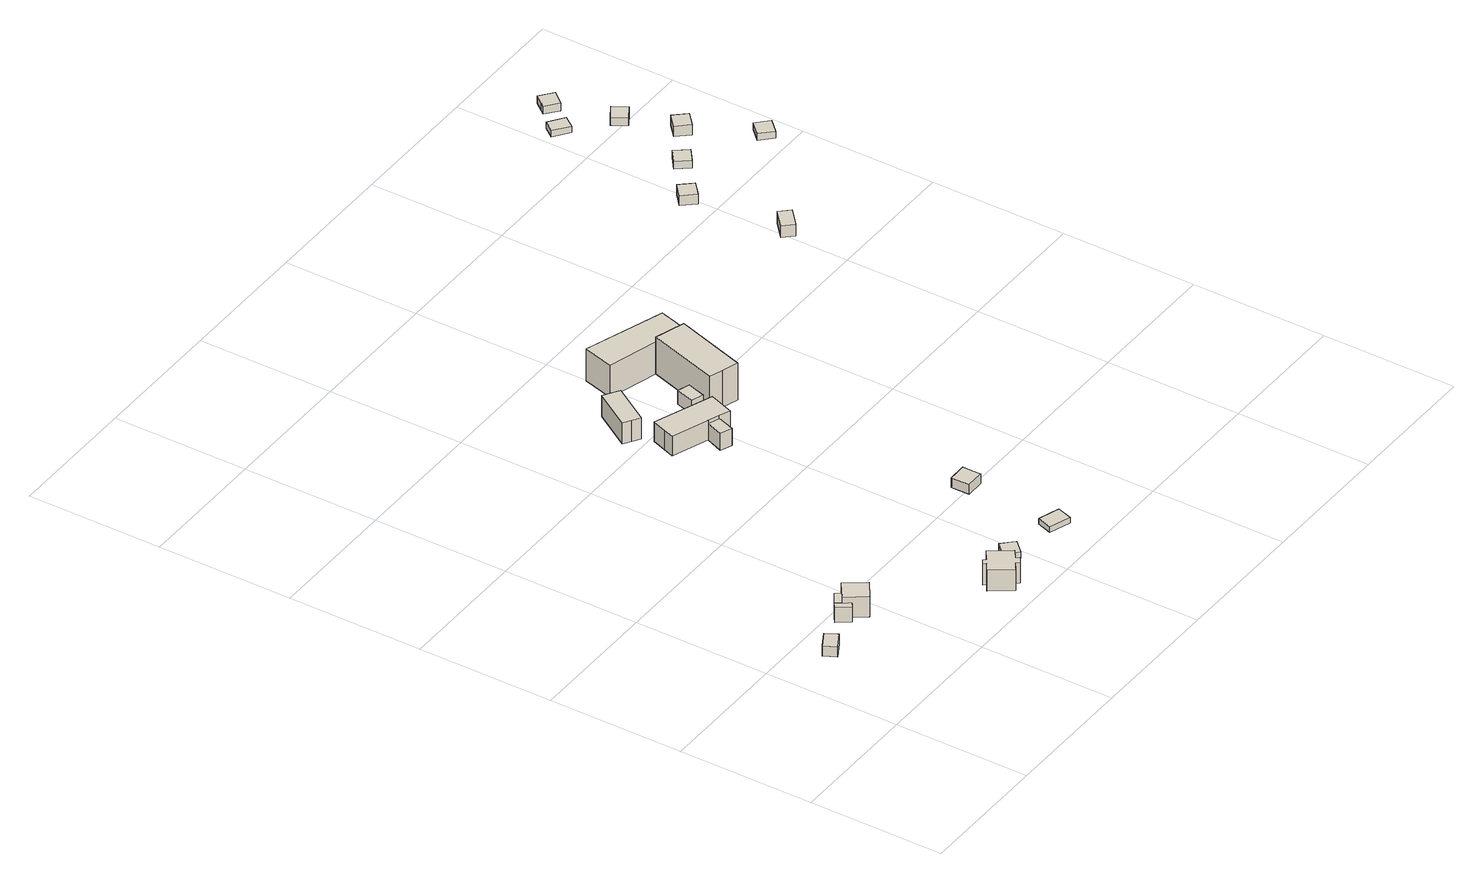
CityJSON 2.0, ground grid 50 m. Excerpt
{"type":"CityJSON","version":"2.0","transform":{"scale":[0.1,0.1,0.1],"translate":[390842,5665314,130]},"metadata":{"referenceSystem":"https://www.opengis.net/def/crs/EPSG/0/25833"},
"CityObjects":{
"building1":{"type":"Building","attributes":{"Gemeindeschluessel":"14627100","BezugspunktDach":"2200","function":"31001_9998","measuredHeight":4.34,"storeysAboveGround":1},"geometry":[{"type":"Solid","lod":"1","boundaries":[[[[0,1,2,3]],[[4,5,6,7]],[[4,7,3,2]],[[5,4,2,1]],[[6,5,1,0]],[[7,6,0,3]]]]}]},
"building2":{"type":"Building","attributes":{"Gemeindeschluessel":"14627100","function":"31001_9998"},"children":["building2-1","building2-2","building2-3"]},
"building2-1":{"type":"BuildingPart","attributes":{"BezugspunktDach":"2200","measuredHeight":8.58,"storeysAboveGround":3},"parents":["building2"],"geometry":[{"type":"Solid","lod":"1","boundaries":[[[[8,9,10,11,12]],[[13,14,15,16,17]],[[13,17,12,11]],[[14,13,11,10]],[[15,14,10,9]],[[16,15,9,8]],[[17,16,8,12]]]]}]},
"building2-2":{"type":"BuildingPart","attributes":{"BezugspunktDach":"2200","measuredHeight":6.49,"storeysAboveGround":2},"parents":["building2"],"geometry":[{"type":"Solid","lod":"1","boundaries":[[[[18,19,20,21]],[[22,23,17,24]],[[22,24,21,20]],[[23,22,20,19]],[[17,23,19,18]],[[24,17,18,21]]]]}]},
"building2-3":{"type":"BuildingPart","attributes":{"BezugspunktDach":"2200","measuredHeight":6.11,"storeysAboveGround":2},"parents":["building2"],"geometry":[{"type":"Solid","lod":"1","boundaries":[[[[25,26,27,21,28]],[[24,29,30,31,32]],[[24,32,28,21]],[[29,24,21,27]],[[30,29,27,26]],[[31,30,26,25]],[[32,31,25,28]]]]}]},
"building3":{"type":"Building","attributes":{"Gemeindeschluessel":"14627100","BezugspunktDach":"2200","function":"31001_9998","measuredHeight":10.74,"storeysAboveGround":4},"geometry":[{"type":"Solid","lod":"1","boundaries":[[[[33,34,35,36,37,38,39,40,41,42,43,44,45,46]],[[47,48,49,50,51,52,53,54,55,56,57,58,59,60]],[[47,60,46,45]],[[48,47,45,44]],[[49,48,44,43]],[[50,49,43,42]],[[51,50,42,41]],[[52,51,41,40]],[[53,52,40,39]],[[54,53,39,38]],[[55,54,38,37]],[[56,55,37,36]],[[57,56,36,35]],[[58,57,35,34]],[[59,58,34,33]],[[60,59,33,46]]]]}]},
"building4":{"type":"Building","attributes":{"Gemeindeschluessel":"14627100","BezugspunktDach":"2200","function":"31001_9998","measuredHeight":2.6,"storeysAboveGround":1},"geometry":[{"type":"Solid","lod":"1","boundaries":[[[[61,62,63,64]],[[65,66,67,68]],[[65,68,64,63]],[[66,65,63,62]],[[67,66,62,61]],[[68,67,61,64]]]]}]},
"building5":{"type":"Building","attributes":{"Gemeindeschluessel":"14627100","BezugspunktDach":"2200","function":"31001_9998","measuredHeight":2.23,"storeysAboveGround":1},"geometry":[{"type":"Solid","lod":"1","boundaries":[[[[69,70,71,72]],[[73,74,75,76]],[[73,76,72,71]],[[74,73,71,70]],[[75,74,70,69]],[[76,75,69,72]]]]}]},
"building6":{"type":"Building","attributes":{"Gemeindeschluessel":"14627100","BezugspunktDach":"2200","function":"31001_9998","measuredHeight":5.34,"storeysAboveGround":2},"geometry":[{"type":"Solid","lod":"1","boundaries":[[[[77,78,79,80,81]],[[82,83,84,85,86]],[[82,86,81,80]],[[83,82,80,79]],[[84,83,79,78]],[[85,84,78,77]],[[86,85,77,81]]]]}]},
"building7":{"type":"Building","attributes":{"Gemeindeschluessel":"14627100","BezugspunktDach":"2200","function":"31001_9998","measuredHeight":9.89,"storeysAboveGround":3},"geometry":[{"type":"Solid","lod":"1","boundaries":[[[[87,88,89,90,91,92]],[[93,94,95,96,97,98]],[[93,98,92,91]],[[94,93,91,90]],[[95,94,90,89]],[[96,95,89,88]],[[97,96,88,87]],[[98,97,87,92]]]]}]},
"building8":{"type":"Building","attributes":{"Gemeindeschluessel":"14627100","function":"31001_9998"},"children":["building8-1","building8-2"]},
"building8-1":{"type":"BuildingPart","attributes":{"BezugspunktDach":"2200","measuredHeight":9.36,"storeysAboveGround":3},"parents":["building8"],"geometry":[{"type":"Solid","lod":"1","boundaries":[[[[99,100,101,102,103,104,105,106,107]],[[108,109,110,111,112,113,114,115,116]],[[108,116,107,106]],[[109,108,106,105]],[[110,109,105,104]],[[111,110,104,103]],[[112,111,103,102]],[[113,112,102,101]],[[114,113,101,100]],[[115,114,100,99]],[[116,115,99,107]]]]}]},
"building8-2":{"type":"BuildingPart","attributes":{"BezugspunktDach":"2200","measuredHeight":6.99,"storeysAboveGround":2},"parents":["building8"],"geometry":[{"type":"Solid","lod":"1","boundaries":[[[[117,118,119,120,121,122]],[[115,114,123,113,124,125]],[[115,125,122,121]],[[114,115,121,120]],[[123,114,120,119]],[[113,123,119,118]],[[124,113,118,117]],[[125,124,117,122]]]]}]},
"building9":{"type":"Building","attributes":{"Gemeindeschluessel":"14627100","function":"31001_9998"},"children":["building9-1","building9-2"]},
"building9-1":{"type":"BuildingPart","attributes":{"BezugspunktDach":"2200","measuredHeight":15.34,"storeysAboveGround":5},"parents":["building9"],"geometry":[{"type":"Solid","lod":"1","boundaries":[[[[126,127,128,129,130]],[[131,132,133,134,135]],[[131,135,130,129]],[[132,131,129,128]],[[133,132,128,127]],[[134,133,127,126]],[[135,134,126,130]]]]}]},
"building9-2":{"type":"BuildingPart","attributes":{"BezugspunktDach":"2200","measuredHeight":5.45,"storeysAboveGround":2},"parents":["building9"],"geometry":[{"type":"Solid","lod":"1","boundaries":[[[[136,137,138,139]],[[140,141,142,143]],[[140,143,139,138]],[[141,140,138,137]],[[142,141,137,136]],[[143,142,136,139]]]]}]},
"building10":{"type":"Building","attributes":{"Gemeindeschluessel":"14627100","BezugspunktDach":"2200","function":"31001_9998","measuredHeight":14.27,"storeysAboveGround":5},"geometry":[{"type":"Solid","lod":"1","boundaries":[[[[144,145,146,147,148,149]],[[150,151,152,132,131,153]],[[150,153,149,148]],[[151,150,148,147]],[[152,151,147,146]],[[132,152,146,145]],[[131,132,145,144]],[[153,131,144,149]]]]}]},
"building11":{"type":"Building","attributes":{"Gemeindeschluessel":"14627140","BezugspunktDach":"2200","function":"31001_9998","measuredHeight":4.59,"storeysAboveGround":2},"geometry":[{"type":"Solid","lod":"1","boundaries":[[[[154,155,156,157]],[[158,159,160,161]],[[158,161,157,156]],[[159,158,156,155]],[[160,159,155,154]],[[161,160,154,157]]]]}]},
"building12":{"type":"Building","attributes":{"Gemeindeschluessel":"14627140","BezugspunktDach":"2200","function":"31001_9998","measuredHeight":3.89,"storeysAboveGround":1},"geometry":[{"type":"Solid","lod":"1","boundaries":[[[[162,163,164,165]],[[166,167,168,169]],[[166,169,165,164]],[[167,166,164,163]],[[168,167,163,162]],[[169,168,162,165]]]]}]},
"building13":{"type":"Building","attributes":{"Gemeindeschluessel":"14627140","BezugspunktDach":"2200","function":"31001_9998","measuredHeight":2.83,"storeysAboveGround":1},"geometry":[{"type":"Solid","lod":"1","boundaries":[[[[170,171,172,173]],[[174,175,176,177]],[[174,177,173,172]],[[175,174,172,171]],[[176,175,171,170]],[[177,176,170,173]]]]}]},
"building14":{"type":"Building","attributes":{"Gemeindeschluessel":"14627140","BezugspunktDach":"2200","function":"31001_9998","measuredHeight":2.89,"storeysAboveGround":1},"geometry":[{"type":"Solid","lod":"1","boundaries":[[[[178,179,180,181]],[[182,183,184,185]],[[182,185,181,180]],[[183,182,180,179]],[[184,183,179,178]],[[185,184,178,181]]]]}]},
"building15":{"type":"Building","attributes":{"Gemeindeschluessel":"14627140","BezugspunktDach":"2200","function":"31001_9998","measuredHeight":2.7,"storeysAboveGround":1},"geometry":[{"type":"Solid","lod":"1","boundaries":[[[[186,187,188,189]],[[190,191,192,193]],[[190,193,189,188]],[[191,190,188,187]],[[192,191,187,186]],[[193,192,186,189]]]]}]},
"building16":{"type":"Building","attributes":{"Gemeindeschluessel":"14627140","BezugspunktDach":"2200","function":"31001_9998","measuredHeight":4.17,"storeysAboveGround":1},"geometry":[{"type":"Solid","lod":"1","boundaries":[[[[194,195,196,197]],[[198,199,200,201]],[[198,201,197,196]],[[199,198,196,195]],[[200,199,195,194]],[[201,200,194,197]]]]}]},
"building17":{"type":"Building","attributes":{"Gemeindeschluessel":"14627140","BezugspunktDach":"2200","function":"31001_9998","measuredHeight":2.96,"storeysAboveGround":1},"geometry":[{"type":"Solid","lod":"1","boundaries":[[[[202,203,204,205]],[[206,207,208,209]],[[206,209,205,204]],[[207,206,204,203]],[[208,207,203,202]],[[209,208,202,205]]]]}]},
"building18":{"type":"Building","attributes":{"Gemeindeschluessel":"14627140","BezugspunktDach":"2200","function":"31001_9998","measuredHeight":3.51,"storeysAboveGround":1},"geometry":[{"type":"Solid","lod":"1","boundaries":[[[[210,211,212,213,214]],[[215,216,217,218,219]],[[215,219,214,213]],[[216,215,213,212]],[[217,216,212,211]],[[218,217,211,210]],[[219,218,210,214]]]]}]}
},
"vertices":[
[26,241,207],[87,275,207],[62,319,207],[2,285,207],[62,319,167],[87,275,167],[26,241,167],[2,285,167],
[322,312,195],[385,356,195],[333,429,195],[295,402,195],[270,385,195],[295,402,114],[333,429,114],[385,356,114],[322,312,114],[270,385,114],
[270,385,173],[312,414,173],[298,434,173],[256,405,173],[298,434,114],[312,414,114],[256,405,114],
[267,344,173],[278,352,173],[288,359,173],[235,390,173],[288,359,114],[278,352,114],[267,344,114],[235,390,114],
[653,79,190],[706,5,190],[737,27,190],[747,13,190],[767,27,190],[758,40,190],[791,63,190],[790,64,190],[738,138,190],[699,111,190],[691,122,190],[673,110,190],[681,99,190],[653,80,190],[681,99,106],[673,110,106],[691,122,106],[699,111,106],[738,138,106],[790,64,106],[791,63,106],[758,40,106],[767,27,106],[747,13,106],[737,27,106],[706,5,106],[653,79,106],[653,80,106],
[867,91,124],[909,133,124],[866,175,124],[824,132,124],[866,175,98],[909,133,98],[867,91,98],[824,132,98],
[1129,73,107],[1147,128,107],[1068,154,107],[1050,99,107],[1068,154,85],[1147,128,85],[1129,73,85],[1050,99,85],
[1062,416,140],[1130,417,140],[1129,449,140],[1129,485,140],[1061,484,140],[1129,485,101],[1129,449,101],[1130,417,101],[1062,416,101],[1061,484,101],
[773,1523,124],[802,1505,124],[889,1640,124],[860,1659,124],[833,1676,124],[746,1541,124],[833,1676,39],[860,1659,39],[889,1640,39],[802,1505,39],[773,1523,39],[746,1541,39],
[927,1330,106],[927,1331,106],[970,1315,106],[1010,1300,106],[1024,1338,106],[1043,1390,106],[827,1471,106],[807,1418,106],[792,1380,106],[807,1418,28],[827,1471,28],[1043,1390,28],[1024,1338,28],[1010,1300,28],[970,1315,28],[927,1331,28],[927,1330,28],[792,1380,28],
[946,1251,95],[970,1315,95],[953,1330,95],[927,1331,95],[927,1330,95],[903,1267,95],[953,1330,28],[946,1251,28],[903,1267,28],
[1121,1402,157],[1180,1383,157],[1263,1644,157],[1153,1679,157],[1070,1418,157],[1153,1679,10],[1263,1644,10],[1180,1383,10],[1121,1402,10],[1070,1418,10],
[1079,1449,65],[1101,1516,65],[1055,1531,65],[1034,1463,65],[1055,1531,10],[1101,1516,10],[1079,1449,10],[1034,1463,10],
[1153,1679,138],[1263,1644,138],[1276,1685,138],[1294,1747,138],[999,1846,138],[967,1732,138],[999,1846,10],[1294,1747,10],[1276,1685,10],[967,1732,10],
[1928,1650,137],[1987,1702,137],[1954,1739,137],[1895,1687,137],[1954,1739,91],[1987,1702,91],[1928,1650,91],[1895,1687,91],
[1968,2052,69],[2013,2092,69],[1973,2137,69],[1928,2097,69],[1973,2137,30],[2013,2092,30],[1968,2052,30],[1928,2097,30],
[2110,2168,67],[2158,2205,67],[2121,2252,67],[2074,2215,67],[2121,2252,38],[2158,2205,38],[2110,2168,38],[2074,2215,38],
[2090,2616,34],[2120,2657,34],[2063,2698,34],[2034,2658,34],[2063,2698,9],[2120,2657,9],[2090,2616,9],[2034,2658,9],
[2324,1988,125],[2366,2031,125],[2323,2073,125],[2281,2030,125],[2323,2073,98],[2366,2031,98],[2324,1988,98],[2281,2030,98],
[2252,2261,85],[2297,2301,85],[2257,2346,85],[2212,2306,85],[2257,2346,43],[2297,2301,43],[2252,2261,43],[2212,2306,43],
[2208,2475,51],[2259,2507,51],[2227,2558,51],[2176,2526,51],[2227,2558,21],[2259,2507,21],[2208,2475,21],[2176,2526,21],
[2168,2710,40],[2206,2756,40],[2159,2794,40],[2134,2763,40],[2122,2748,40],[2134,2763,9],[2159,2794,9],[2206,2756,9],[2168,2710,9],[2122,2748,9]
]}
